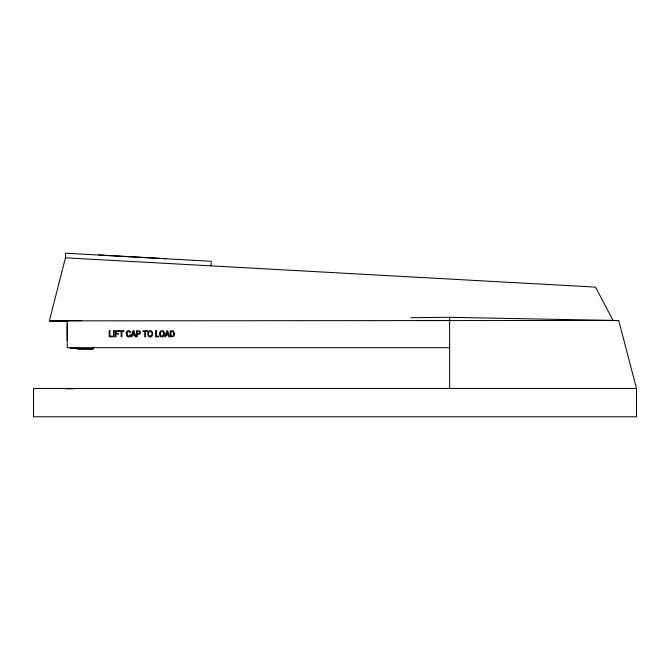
<?xml version="1.0" encoding="UTF-8"?>
<svg xmlns="http://www.w3.org/2000/svg" width="670" height="670" viewBox="0 0 670 670"><rect width="100%" height="100%" fill="white"/><g stroke="black" fill="none" stroke-linecap="round" stroke-linejoin="round"><path stroke-width="1" d="M67.159 320.871L49.371 320.88L65.451 257.816L65.635 253.218L211.276 261.275L211.092 265.873M81.765 320.595L49.371 320.88L613.067 320.444L595.504 287.12L65.451 257.816M410.986 317.664L449.654 317.32L618.728 320.553L636.5 388.466L636.5 416.782L33.5 416.782L33.5 388.466L636.5 388.466M416.723 320.444L450.206 320.444M612.447 320.553L618.728 320.553M449.947 347.697L67.234 347.697L67.234 320.444M77.921 348.4L70.417 348.4L70.417 347.697M77.921 348.76L93.138 348.76M66.037 388.818L73.34 388.818M98.85 254.977L166.428 258.712M449.654 317.32L449.654 388.466M93.138 347.697L93.138 349.112L77.921 349.112L77.921 347.697M67.159 323.644L67.159 340.343M126.169 333.283L126.982 336.315A1.876 1.876 0 0 0 127.844 336.842A2.755 2.755 0 0 0 129.008 336.909A1.918 1.918 0 0 0 129.997 336.415L130.784 334.899L130.089 334.699C126.789 340.502 125.801 327.471 130.014 332.596L130.692 332.412C130.214 329.523 125.893 330.578 126.169 333.283M152.727 333.794L152.224 335.796L151.194 336.725A2.303 2.303 0 0 1 150.214 336.943L149.854 336.918A2.194 2.194 0 0 1 148.891 336.524L147.785 334.648A4.799 4.799 0 0 1 147.886 332.513L149.217 330.846L151.227 330.854A2.37 2.37 0 0 1 152.04 331.516L152.727 333.794M164.535 333.794L164.033 335.796L162.994 336.725A2.303 2.303 0 0 1 162.023 336.943L161.663 336.918A2.194 2.194 0 0 1 160.7 336.524L159.594 334.648A4.799 4.799 0 0 1 159.695 332.513L161.018 330.846L163.036 330.854A2.37 2.37 0 0 1 163.849 331.516L164.535 333.794M148.455 333.241C147.995 339.74 155.591 333.149 150.222 331.323A1.6 1.6 0 0 0 149.234 331.658L148.455 333.241M160.264 333.241C159.803 339.74 167.399 333.149 162.031 331.323A1.6 1.6 0 0 0 161.043 331.658L160.264 333.241M173.932 333.744L173.203 335.871L171.009 336.114L171.009 331.457L173.363 331.843L173.932 333.744M174.644 333.752L173.672 336.424L170.314 336.834L170.314 330.737L173.471 330.997L174.644 333.752M140.524 332.504L139.846 334.054L137.216 334.355L137.216 336.834L136.529 336.834L136.529 330.737L139.653 330.905L140.524 332.504M139.812 332.529L139.368 333.476L137.216 333.635L137.216 331.457L139.209 331.516L139.812 332.529M133.439 331.382L132.576 334.33L134.352 334.33L133.439 331.382M167.224 331.382L166.361 334.33L168.136 334.33L167.224 331.382M132.375 334.992L131.797 336.834L131.06 336.834L133.079 330.737L133.824 330.737L135.968 336.834L135.181 336.834L134.57 334.992L132.375 334.992M166.16 334.992L165.59 336.834L164.853 336.834L166.864 330.737L167.609 330.737L169.761 336.834L168.966 336.834L168.354 334.992L166.16 334.992M109.922 330.737L109.227 330.737L109.227 336.834L112.501 336.834L112.501 336.114L109.922 336.114L109.922 330.737M114.143 330.737L113.448 330.737L113.448 336.834L114.143 336.834L114.143 330.737M118.942 330.737L115.399 330.737L115.399 336.834L116.094 336.834L116.094 334.07L118.556 334.07L118.556 333.35L116.094 333.35L116.094 331.457L118.942 331.457L118.942 330.737M123.607 330.737L119.444 330.737L119.444 331.457L121.178 331.457L121.178 336.834L121.865 336.834L121.865 331.457L123.607 331.457L123.607 330.737M147.207 330.737L143.053 330.737L143.053 331.457L144.779 331.457L144.779 336.834L145.474 336.834L145.474 331.457L147.207 331.457L147.207 330.737M156.319 330.737L155.624 330.737L155.624 336.834L158.899 336.834L158.899 336.114L156.319 336.114L156.319 330.737"/></g></svg>
